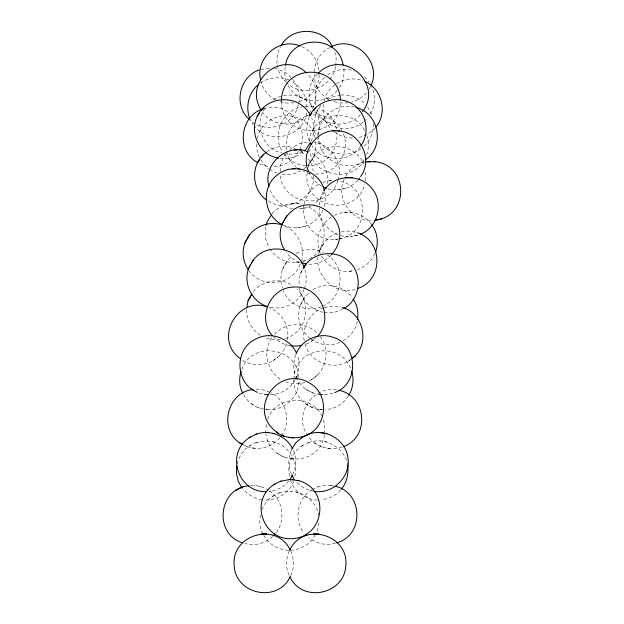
<?xml version="1.0" encoding="UTF-8"?>
<svg xmlns="http://www.w3.org/2000/svg" width="624" height="624" viewBox="0 0 624 624"><rect width="100%" height="100%" fill="white"/><g stroke="black" fill="none" stroke-linecap="round" stroke-linejoin="round"><path stroke-width="0.47" stroke-dasharray="3.12 2.34" d="M276.947 63.547L277.243 55.793L279.544 48.383L280.574 46.738M285.113 67.205L284.817 74.747L286.541 82.103M298.834 102.827C301.61 87.157 290.238 71.097 274.537 68.515M306.93 107.289C307.016 96.658 300.963 86.003 291.322 81.26M319.09 74.568C319.48 86.744 310.604 97.828 299.317 101.72M323.341 104.372C322.054 113.412 324.792 123.193 331.679 129.41M335.86 65.809L336.157 58.048L334.87 52.377M373.222 123.607C373.768 132.795 369.642 142.093 362.263 147.646M256.909 143.933C255.754 153.566 261.3 162.653 268.445 168.706M265.746 433.15L266.331 423.556M281.408 101.33C281.338 140.205 339.901 140.509 340.392 101.618M280.215 171.53C279.958 164.502 282.571 157.654 287.017 152.264M293.927 379.852C292.843 395.398 307.078 409.711 322.538 409.562L321.282 409.453M293.966 378.924C293.709 347.459 340.759 339.885 350.969 369.33M318.435 135.868C316.914 158.395 345.673 174.088 364.073 160.961M318.466 134.963C317.905 117.14 337.108 102.609 354.151 107.016M307.141 173.004C302.593 208.026 355.43 218.377 364.775 184.423M313.646 175.921C314.995 198.666 286.042 213.931 267.743 200.616M365.797 180.718L365.758 171.116M246.698 309.621C246.223 319.761 251.729 329.776 260.278 335.182M287.485 340.002C289.825 326.539 281.814 312.647 269.201 307.554M265.567 226.847L265.286 237.627L268.718 247.338M304.021 204.789C299.965 223.618 318.357 243.157 337.405 239.164M301.618 260.949C305.253 246.597 297.492 230.669 283.483 225.475M319.207 205.195L319.582 200.944L321.422 195.382L323.404 191.638M327.062 183.823C329.207 171.101 321.82 157.669 309.988 152.552M357.31 321.204C355.711 329.347 350.251 337.194 342.701 340.876M309.387 141.219C311.446 112.889 353.036 105.947 364.954 131.196M298.935 381.997C298.319 397.909 283.054 411.239 267.228 409.453M324.659 433.789L324.659 424.187L322.936 418.922M284.622 265.496C280.41 272.087 279.989 280.839 282.352 288.179M302.258 270.262C299.317 274.833 298.795 280.706 299.185 286.01M302.39 301.423C295.074 313.31 299.029 330.439 310.323 338.497M321.649 246.987C308.061 268.343 332.366 297.523 355.976 289.185M324.207 206.7L325.556 197.566L324.792 191.942M294.801 476.447C299.044 461.409 287.867 444.569 272.68 441.745M319.004 522.99L317 531.593L315.658 534.089M296.93 376.475C299.044 369.673 300.058 362.068 297.203 355.329M324.441 434.686C319.683 467.727 270.27 466.697 265.957 434.047M260.387 515.011C259.186 521.586 259.756 528.832 263.32 534.62M286.517 343.652C284.84 349.05 281.58 354.416 276.931 357.739M298.264 104.676C294.325 125.502 266.331 134.628 250.536 120.697M335.579 66.729C332.101 88.039 303.693 97.906 287.563 83.671M289.162 551.031C285.979 558.722 285.464 567.817 289.201 575.398M237.331 463.827C238.961 456.269 243.649 449.303 250.38 445.427M262.088 509.582C264.116 503.825 268.484 498.794 273.718 495.706M291.392 450.037C288.155 457.688 287.726 466.783 291.447 474.302M306.704 112.944C303.248 137.054 268.85 145.353 254.452 126.165M324.199 100.831L325.9 95.472L329.995 89.154L335.634 84.076M317.187 135.611C320.362 127.819 319.722 118.537 315.861 111.119M241.738 369.603C251.308 340.657 297.289 346.702 298.748 377.372M267.751 419.195C275.426 395.125 312.608 393.892 322.358 417.16M295.792 354.728C293.085 361.444 293.257 369.057 295.495 375.874M304.099 203.947C306.189 195.296 311.852 187.387 320.034 183.62M344.159 179.275C335.104 198.323 352.069 222.479 373.004 220.545M257.314 138.481C263.453 107.453 310.822 108.35 315.424 139.69M299.653 149.627C310.846 127.811 287.414 100.378 264.092 108.677M337.826 180.71C328.622 210.772 283.709 206.092 280.067 175.149M338.114 179.845C343.496 163.348 331.289 144.721 314.239 142.186M366.569 154.885C369.275 148.403 368.55 141.024 366.506 134.449M309.379 116.922C305.986 125.05 305.744 134.917 310.183 142.717M311.095 141.281C314.675 133.965 314.278 125.385 311.688 117.819M308.084 167.365C315.089 140.829 354.26 139.604 364.049 164.627M300.183 264.209C292.991 285.004 261.932 289.169 249.343 271.159M303.997 289.466C299.044 302.929 283.015 310.908 269.256 307.008M304.356 288.655C306.634 282.649 306.844 275.574 304.847 269.443M324.597 191.818L320.362 198.861L313.708 204.329M323.045 209.851C319.238 218.486 311.236 225.724 301.688 226.988M345.743 176.272C349.573 169.221 356.686 164.112 364.4 162.193M374.907 253.445C371.67 261.011 365.274 266.924 357.599 269.818M290.792 575.398C294.52 567.817 294.013 558.722 290.831 551.031M292.765 474.622C296.408 467.15 296.587 458.024 293.358 450.356M293.662 481.315C289.006 493.467 275.714 501.353 262.844 499.879M276.393 532.529C285.644 519.62 283.093 499.832 269.552 490.846M315.214 534.924C310.807 543.964 300.994 549.487 291.143 550.29M285.379 264.155L287.5 260.341L291.962 256.472M322.405 245.638C325.689 239.32 332.03 234.468 338.887 232.557M303.155 300.082L305.276 296.267L309.73 292.399M282.313 269.63L287.5 260.341M300.417 273.569L302.601 269.662M319.348 251.121L324.527 241.831M300.089 305.557L305.276 296.267M295.144 379.665C290.254 388.744 280.168 394.852 269.794 394.703M281.596 435.669C291.533 421.855 286.424 400.53 271.214 392.87M348.301 396.139C343.286 403.837 334.48 409.383 325.127 409.492M271.752 337.857C262.376 351.101 266.854 371.241 280.839 379.493M370.235 113.896C375.235 106.018 375.71 95.378 371.756 86.978M308.888 381.085C325.322 373.885 331.656 350.844 320.174 336.695M264.904 108.412C253.789 123.887 262.462 148.769 281.393 152.888M321.001 105.253C314.254 113.576 312.242 125.252 315.767 135.369M339.37 87.344C343.434 81.744 344.659 74.381 343.73 67.618M369.112 88.889L370.664 86.494M309.208 113.178C318.95 102.149 318.061 83.366 307.086 73.523M298.623 151.156C293.545 160.54 283.273 167.162 272.493 166.67M364.159 159.775C352.037 184.08 312.047 175.968 309.301 149.339M360.22 146.726C349.448 162.864 322.296 162.451 312.133 145.915M313.802 157.193L315.572 154.775M309.707 162.825L311.797 159.962M274.451 334.425C284.996 321.961 305.955 321.469 317.249 333.2M308.318 164.728C314.2 158.184 317.078 149.3 315.635 140.564M272.119 213.853C279.1 205.218 291.197 201.575 301.883 204.337M331.071 255.13C325.478 261.058 317.125 264.397 308.989 264.241M288.772 480.987C283.943 487.071 276.572 490.558 268.967 491.556M272.477 536.632C265.309 543.286 254.296 546.554 244.795 543.371M340.486 490.027C335.774 495.799 328.583 498.911 321.329 499.918M279.841 437.767C271.588 448.274 255.52 451.433 243.875 445.107M324.745 77.392C316.945 84.115 313.396 95.589 316.033 105.55M363.386 121.953C348.738 134.963 323.201 127.748 316.891 109.333M364.096 121.298L367.653 117.998M337.303 90.535C323.989 107.016 294.622 102.96 286.993 82.937M366.53 92.882C362.38 96.993 357.466 100.948 351.585 102.11M375.523 127.702C370.609 132.873 364.229 136.898 357.014 137.717M302.741 445.427C292.11 451.612 286.588 465.41 289.676 477.274M357.926 180.328C353.441 184.548 348.215 188.542 341.866 189.095M253.227 291.463C262.837 280.207 280.948 276.877 293.069 286.073M317.452 73.921C308.545 82.438 306.361 97.648 312.616 108.287M307.874 114.863C295.854 128.521 271.986 126.711 262.064 111.493M289.84 149.822C294.887 144.94 301.938 142.054 308.927 141.999M360.243 114.863C348.223 128.521 324.355 126.711 314.426 111.493M303.857 168.769L305.869 167.029M266.916 151.796C274.966 145.766 286.12 145.025 295.417 148.434M302.952 151.936C296.673 157.225 288.077 159.455 279.981 158.519M242.619 360.383C252.533 366.233 266.393 366.249 275.512 358.855M306.228 344.144L309.878 342.451L312.538 340.345M313.958 339.23L315.994 337.615L309.878 342.451M311.08 380.071L318.544 374.158M305.05 344.081C309.637 363.223 335.642 371.803 350.758 359.455M272.852 360.961L280.324 355.048M348.106 361.561L350.821 359.408M309.325 258.866C329.363 248.563 329.09 216.154 308.35 206.872M331.516 217.035C318.848 224.648 314.285 242.471 321.329 255.395M327.592 74.755C335.384 69.615 345.579 67.681 354.416 71.144M260.387 82.914C269.006 77.212 280.192 76.222 289.692 80.27M330.041 47.518C309.668 56.488 308.576 89.333 328.77 99.177M273.437 99.739C286.143 91.268 304.629 94.676 313.622 106.993M336.484 83.639C344.315 78.663 354.44 77.446 363.106 80.878M327.491 99.739L333.434 96.689L339.994 95.238M302.492 151.125C297.5 154.027 291.431 154.487 285.8 153.972M360.836 148.925C346.983 158.785 325.182 154.229 317.577 138.707M255.84 442.705L265.801 440.856L274.513 442.049M308.209 442.705C324.566 436.238 344.963 447.447 347.732 465.083M279.185 492.983C295.542 486.517 315.939 497.726 318.708 515.354M311.938 489.793C297.656 497.983 293.67 518.856 303.358 532.061M317.405 487.071L326.664 485.246L334.238 486.112M249.046 446.09L256.643 442.307M301.408 446.09L309.005 442.307M272.384 496.369L279.981 492.586M312.304 489.614L318.201 486.673M300.901 170.719L296.049 173.105L288.92 174.619L281.611 174.361M322.6 306.033C343.434 298.451 346.242 266.347 327.343 254.951M343.021 308.888C337.42 312.039 330.923 313.63 324.527 312.437M323.458 307.749C309.418 312.702 300.612 328.801 304.808 343.161M296.049 253.36C304.457 248.999 314.995 248.024 323.505 252.658M312.936 289.684C325.58 282.149 343.192 285.238 351.889 297.25M321.142 306.704C307.008 313.076 289.006 304.98 283.288 290.8M285.402 338.489C306.173 332.725 312.803 303.592 297.094 289.052M339.643 342.295C330.58 346.702 318.88 345.158 310.994 338.996M322.67 182.426L329.683 180.64L332.561 180.679L329.683 180.64M303.646 208.205L307.694 207.433L310.799 206.029M334.441 215.374C346.538 208.931 363.035 212.917 371.147 223.852M339.144 238.836C371.171 234.055 369.665 184.501 337.779 180.921M303.038 261.277L308.545 259.217M324.254 307.538L331.835 306.197L340.642 306.946M304.785 382.465C298.046 384.665 290.761 383.768 284.224 381.319M332.982 393.346L323.848 394.703M341.975 447.299C329.784 451.012 315.471 447.119 308.108 436.285M335.572 543.083C326.438 546.335 316.079 543.34 308.63 537.592M261.105 69.514L266.776 68.219L269.685 68.328M304.052 106.649C283 108.436 270.683 135.213 283.031 152.357M293.974 102.898L284.887 103.022L279.646 101.447M348.028 102.898L338.933 103.022L332.826 101.182M311.025 115.354C286.533 117.655 277.001 152.818 296.626 167.489M341.219 231.925L348.769 231.028L356.663 232.495M327.857 188.908L332.725 189.852L340.345 189.368M302.117 208.478L299.286 209.024L307.694 207.433M283.054 225.053C288.374 227.393 294.427 228.665 300.167 227.269M340.626 235.654L345.493 236.597L353.106 236.114M334.784 239.655L337.623 239.109M269.646 248.75C275.808 258.211 287.719 264.592 299.091 262.018M321.656 256.183C327.655 266.401 340.057 273.569 352.03 270.863M354.627 235.833L358.683 235.061L350.267 236.66M337.506 189.914L345.914 188.323M297.328 227.815L305.737 226.216M338.551 238.937L343.192 238.064M296.252 262.564L299.738 261.908M302.804 261.316L304.66 260.972M349.19 271.409L353.886 270.512M250.247 485.558C256.628 484.91 263.141 486.821 268.554 490.168M280.277 339.791L270.504 339.433L264.116 337.342M256.168 389.314L263.749 389.984L269.607 392.207M291.151 203.549L294.037 203.603M344.089 212.394L346.975 212.441M296.907 203.627L298.366 203.658M349.846 212.472L351.304 212.503M340.93 95.035C349.76 94.567 359.159 97.43 365.063 104.247M312.897 114.941C324.932 114.005 337.483 120.572 342.326 131.851M352.498 138.013C345.657 138.255 339.082 135.486 333.653 131.485M315.471 174.01C335.806 175.133 351.257 152.123 343.223 133.505M304.996 106.431L312.757 106.727L314.613 107.305M305.651 165.446C296.837 165.251 288.764 160.072 283.483 153.215M306.618 165.485C339.448 167.731 349.3 119.387 318.318 108.451M317.577 500.05C305.003 499.59 292.765 490.651 289.895 478.202M288.553 550.329C278.546 549.869 268.593 544.346 263.78 535.454M320.502 394.508C311.423 394.079 302.819 388.424 298.21 380.718M259.147 393.136L267.228 394.579M318.17 409.18L321.282 409.445M267.228 409.445L265.676 409.313L268.484 409.562M336.703 389.914C312.889 385.406 292.726 415.529 307.655 435.474M264.116 394.306L266.448 394.508M327.163 448.258L331.531 448.633M251.917 447.915L256.285 448.297M290.137 458.773L294.505 459.155M333.419 485.979L329.386 485.324M320.19 440.957L320.674 441.035M325.042 441.745L326.882 442.049M267.821 440.957L268.312 441.035M291.158 491.236L291.65 491.314M296.018 492.024L297.859 492.328M254.132 485.503L254.623 485.589M258.991 486.291L260.832 486.603M263.203 409.016C254.787 407.41 247.096 401.653 243.259 393.978M292.882 208.65C282.438 207.004 273.133 199.095 269.763 189.088M289.996 345.595C283.624 344.76 277.961 341.375 273.538 336.796M314.317 491.369C307.367 490.214 300.628 486.931 296.135 481.408M261.955 499.73C254.303 498.553 247.221 494.497 242.455 488.389M322.881 312.25C310.76 309.878 300.581 299.255 299.317 286.884M267.922 166.507L260.941 164.486L258.625 163.129M277.251 173.098L274.63 172.341L269.217 169.159M310.027 173.581L303.194 171.506M338.309 234.78C327.46 230.638 319.114 219.734 319.192 207.94M299.325 262.369C294.005 260.192 289.271 256.495 285.792 251.924M305.495 389.017L313.201 393.136M305.495 403.892L313.201 408.01M277.462 453.484L285.168 457.603M251.441 403.892L253.765 405.14M257.634 407.191L259.147 408.01M314.488 442.962L316.813 444.218M320.674 446.261L322.195 447.08M245.427 445.926L246.948 446.745M321.602 186.178C316.524 183.004 311.665 178.753 309.309 173.121M301.899 46.613C311.111 50.903 317.764 59.826 318.911 69.966M275.535 99.676C268.523 96.08 262.821 89.443 261.066 81.689M301.408 151.702L305.534 155.555M364.424 76.853L369.041 81.83M286.244 82.251L282.29 77.977L278.671 71.113L277.384 65.442M308.1 158.746L311.688 164.627L313.388 171.116M367.676 106.993L371.257 113.599L371.896 116.329M249.514 118.108L253.133 124.784"/><path stroke-width="0.94" d="M236.753 465.925L236.457 473.561L238.173 480.987L241.792 487.695M281.44 100.425C282.157 63.102 338.582 62.728 340.47 99.817M357.474 319.426C358.738 312.312 357.217 304.699 352.942 298.834M246.854 239.374C241.129 248.531 242.408 260.848 248.18 269.724M250.669 264.631C241.184 279.817 250.731 301.813 267.688 306.571M246.901 306.891L248.04 300.752L250.341 296.618M283.881 220.865C278.585 229.406 279.154 241.004 284.326 249.53M375.71 251.932C378.62 242.814 377.59 232.354 371.67 224.648M285.41 65.45C290.168 34.788 338.083 34.156 343.091 64.888M370.952 85.597C382.333 62.049 354.198 34.109 330.892 47.081M241.168 371.342C238.852 378.386 239.132 386.662 242.806 393.167M296.072 353.855C301.384 340.306 317.92 332.389 331.835 336.937C357.833 343.2 360.173 383.69 334.714 392.566M266.089 225.264L267.4 221.294L271.534 214.586M310.346 115.612C300.433 94.154 267.212 94.575 257.338 116.017C248.914 132.616 259.522 155.181 278.242 158.059M266.175 152.396C250.513 163.348 250.91 188.705 266.198 199.774M310.315 142.857L305.635 149.791L304.294 150.868M290.339 576.256C278.756 603.065 236.067 595.117 234.211 566.147C230.513 534.479 276.9 521.173 290.308 550.212M290.082 479.614L292.321 475.457M247.619 238.033C253.851 226.27 269.311 220.639 281.869 224.882M251.433 263.289C262.111 242.081 297.008 245.216 304.239 267.751M284.645 219.515C307.094 183.214 359.986 221.801 331.64 254.522M251.105 295.277L251.956 293.748M303.904 267.329C312.858 251.519 336.726 249.085 349.463 261.869C363.051 274.661 360.383 299.645 343.801 308.529M244.553 243.508L249.74 234.218M248.368 268.772L253.555 259.475M281.58 224.999L286.767 215.709M248.04 300.752L251.581 294.411M303.131 268.702L305.596 264.28M295.589 378.869L296.93 376.475M281.151 436.472L282.04 434.873M348.746 395.335C353.09 388.268 354.299 378.947 351.546 371.085M281.089 45.919C290.987 26.411 322.514 26.59 332.179 46.192M289.684 550.212C303.092 521.173 349.479 534.479 345.782 566.147C343.98 594.61 302.281 603.088 290.105 577.106M358.582 179.751L359.596 178.16M360.61 176.569C373.76 159.128 359.728 131.43 338.161 130.978M317.351 336.539C334.971 317.842 319.184 284.794 293.608 287.087C270.161 287.235 256.628 318.232 272.353 335.673M352.178 358.34C370.633 345.103 363.971 313.053 342.163 307.429M291.681 449.132L295.776 442.775L302.741 437.065M376.038 126.906C387.902 112.694 381.927 88.67 364.939 81.432M362.606 111.641C384.041 83.491 343.247 47.869 318.154 73.312M309.707 116.017C318.178 97.578 345.641 93.826 358.589 109.387C367.528 119.262 368.698 135.166 360.781 145.961M257.338 116.017L259.436 113.155M261.433 110.386L263.211 107.968M257.338 162.825L259.436 159.962M261.433 157.193L263.211 154.775M313.802 110.386L315.572 107.968M310.229 115.3L311.797 113.155M323.794 190.889C333.77 174.564 358.839 173.293 371.171 187.504C384.275 201.926 378.487 227.409 360.235 234.359M273.125 535.946L275.083 533.894M341.141 489.349C346.913 482.828 348.738 473.569 347.732 465.083M258.976 84.185C248.789 91.822 245.388 106.314 249.514 118.108M250.38 437.065C224.757 452.041 237.533 492.687 266.526 491.696M248.578 485.831C218.603 488.241 213.307 533.551 242.19 542.685M274.911 484.06C248.68 499.45 262.813 540.914 292.336 538.645C325.892 536.999 330.244 487.25 297.211 480.379M365.414 159.799C385.32 146.687 379.049 112.64 355.844 107.507M352.131 358.363L355.571 355.649M343.707 446.519C370.282 436.699 366.343 395.756 338.996 390.32M259.21 69.943C239.242 76.651 233.15 105.456 249.218 119.27M255.84 434.343C269.381 429.101 286.135 435.544 292.555 448.648M308.209 434.343C324.566 427.885 344.971 439.078 347.732 456.713C351.616 475.847 333.333 494.575 314.317 491.369M242.954 486.86L235.357 490.643M280.379 481.346L289.637 479.521L299.052 480.691M249.046 437.728L256.643 433.945M301.408 437.728L309.005 433.945M273.585 484.731L281.174 480.948M263.227 108.857C239.577 115.729 235.934 151.445 257.852 162.677M357.435 288.522C383.534 280.613 383.253 240.973 357.513 232.729M374.751 220.217C410.163 216.988 408.868 163.535 373.659 161.608M336.414 542.857C364.104 535.844 363.441 493.397 336.079 486.416M301.829 345.306L296.361 346.141L290.776 345.712M339.612 131.009C318.139 127.179 299.2 151.874 308.646 171.545M308.311 151.921C287.258 142.389 262.197 164.603 269.038 186.592M324.324 190.328C319.769 170.914 293.888 162.131 278.187 174.268C260.598 186.248 263.094 215.53 282.243 224.562M365.282 162.029L375.118 161.639M375.843 219.999L381.42 218.954M252.736 389.602C226.52 392.176 218.002 431.387 241.566 443.875M263.812 534.011L266.534 533.902L261.066 533.902M318.926 533.902L313.427 533.902M276.268 432.112C284.56 438.181 296.026 439.46 305.487 435.661C327.116 427.877 330.057 395.218 310.339 383.487C278.101 363.074 244.514 411.583 278.593 433.36M352.381 177.754L345.166 177.645M332.405 130.9L335.291 130.946M294.185 150.01L297.071 150.064M367.903 161.53L370.796 161.577M292.227 168.8L295.113 168.847M299.941 150.088L301.392 150.119M297.983 168.878L299.442 168.909M319.73 394.438L322.538 394.688M267.228 394.579L268.484 394.688M288.943 437.401L293.311 437.783M306.517 263.96L300.901 262.805M326.882 433.688L320.19 432.596M267.821 432.596L268.312 432.674M272.68 433.384L274.513 433.688M292.36 479.591L292.843 479.677M300.058 46.059C279.279 36.917 255.044 58.172 260.637 79.849M267.68 307.07C237.175 295.581 213.151 339.979 240.458 358.691M323.232 187.153L326.313 188.323M296.345 352.7C289.544 338.146 270.278 331.001 256.051 338.965C233.891 348.426 234.85 384.166 257.634 392.317M239.242 442.627L243.11 444.686M251.441 389.017L253.765 390.265M282.454 435.412L283.975 436.231M306.431 72.86C282.048 49.007 242.791 81.682 261.16 109.894M305.331 534.136L306.649 535.517M310.183 142.717L311.158 144.316M295.948 376.678L297.305 379.103M291.899 475.137L294.161 479.333"/></g></svg>
